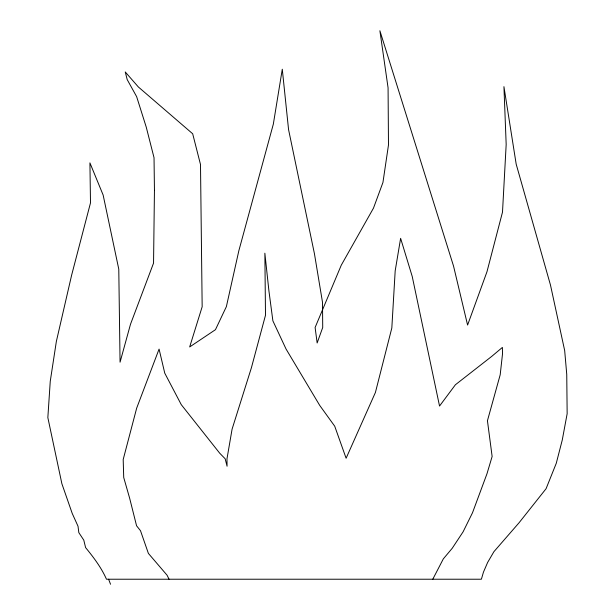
<?xml version="1.0" encoding="UTF-8"?>
<svg xmlns="http://www.w3.org/2000/svg" width="615" height="615" viewBox="0 0 615 615"><rect width="100%" height="100%" fill="white"/><g stroke="black" fill="none" stroke-linecap="round" stroke-linejoin="round"><path stroke-width="0.92" d="M432.783 579.222L443.315 558.889L452.217 548.288L463.11 531.798L472.497 512.772L486.965 473.796L492.131 456.484L487.441 420.737L500.187 374.812L502.509 353.94L502.394 347.421L491.769 356.354L455.384 384.775L439.541 406.046L412.219 276.435L400.619 238.343L395.184 270.861L391.824 328.003L375.411 392.47L346.114 458.244L334.714 426.187L319.723 405.416L286.021 348.982L272.883 320.838L268.909 290.795L264.857 253.196L265.496 315.241L251.42 367.709L232.086 429.139L226.981 458.813L227.066 466.232L225.175 458.79L219.686 453.17L181.287 404.685L164.758 373.151L159.077 349.074L136.676 408.137L123.192 459.505L123.723 477.517L129.642 498.196L136.568 525.771L140.497 530.714L148.384 553.4L167.08 575.225L169.056 579.222M108.594 579.222L110.539 584.25M154.45 190.35L153.55 263.105L130.503 324.228L120.063 362.181L118.78 269.155L103.143 195.055L89.921 162.875L90.497 202.889L71.601 275.266L56.357 341.433L50.253 381.277L47.847 417.608L61.884 483.736L72.224 513.433L78.013 526.225L78.828 532.621L83.778 540.116L85.608 547.611C93.549 557.305 101.421 567.699 106.472 579.222L481.391 579.222L483.444 572.158L487.626 562.456L493.907 551.693L519.029 522.796L546.074 488.71L556.283 463.249L562.271 440.002L567.153 413.703L566.746 374.374L564.678 350.581L550.494 285.106L516.185 164.167L503.931 86.646L506.176 144.448L502.501 212.129L486.98 271.73L467.592 325.074L453.547 266.103L379.893 30.75L388.073 87.822L388.48 144.994L382.945 182.463L373.482 208.124L341.271 265.18L315.111 327.488L317.148 342.97L322.721 327.464L322.498 302.257L314.45 253.772L288.566 129.596L282.285 69.226L273.337 124.107L238.851 250.705L226.374 306.624L215.45 329.694L189.666 346.96L202.166 306.754L200.498 164.489L192.679 133.77L138.352 86.969L125.252 71.955L127.197 79.589L136.63 96.632L146.255 127.159L154.034 157.732L154.45 190.35"/></g></svg>
